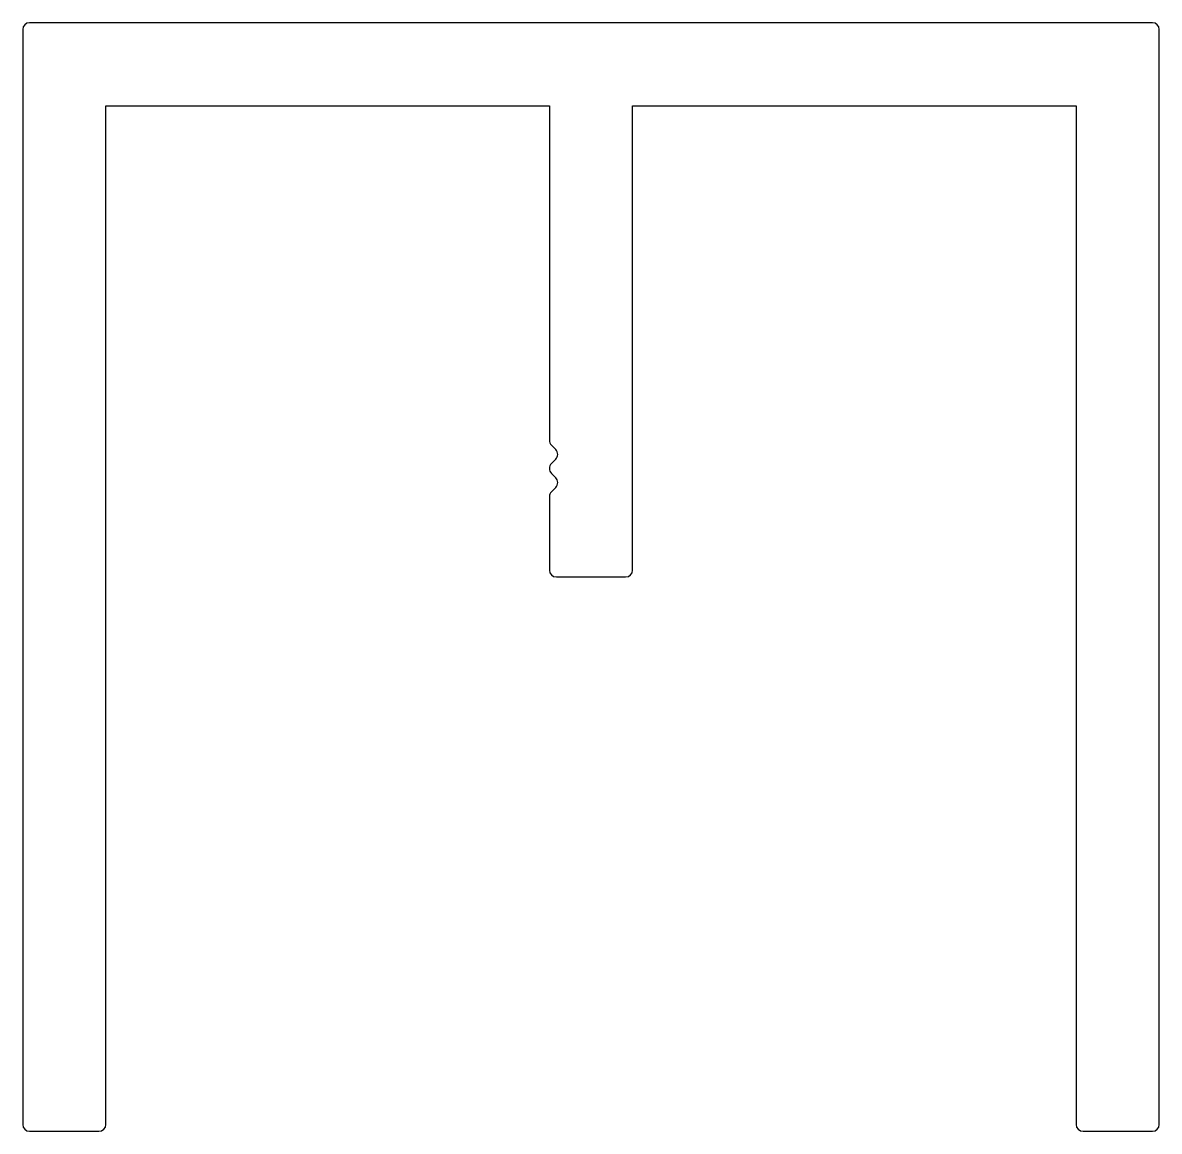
# Model space of a CAD drawing. Extents: x 1036.2 to 1077.2, y 686.7 to 726.7.
import ezdxf

# ---------------------------------------------------------------- set-up
doc = ezdxf.new("R2010")
doc.units = 0
doc.layers.add('GRUBA', color=10, linetype='CONTINUOUS')

msp = doc.modelspace()

# ---------------------------------------------------------------- linework, layer by layer
at = {"layer": 'GRUBA', "color": 0}
for p, q in [((1076.982, 726.716), (1036.482, 726.716)), ((1036.232, 726.466), (1036.232, 686.966)), ((1077.232, 686.966), (1077.232, 726.466)), ((1039.232, 686.966), (1039.232, 723.716)), ((1039.232, 723.716), (1055.232, 723.716)), ((1055.232, 723.716), (1055.232, 711.65)), ((1058.232, 706.966), (1058.232, 723.716)), ((1058.232, 723.716), (1074.232, 723.716)), ((1074.232, 723.716), (1074.232, 686.966)), ((1055.305, 711.473), (1055.461, 711.318)), ((1055.461, 710.964), (1055.305, 710.809)), ((1055.305, 710.455), (1055.461, 710.299)), ((1055.461, 709.946), (1055.305, 709.79)), ((1055.232, 709.614), (1055.232, 706.966)), ((1055.482, 706.716), (1057.982, 706.716)), ((1036.482, 686.716), (1038.982, 686.716)), ((1074.482, 686.716), (1076.982, 686.716))]:
    msp.add_line(p, q, dxfattribs=at)
for centre, start, end in [((1036.482, 726.466), 90, 180), ((1076.982, 726.466), 0, 90), ((1055.482, 711.65), 180, 225), ((1055.284, 711.141), 315, 45), ((1055.482, 710.632), 135, 225), ((1055.284, 710.123), 315, 45), ((1055.482, 709.614), 135, 180), ((1055.482, 706.966), 180, 270), ((1057.982, 706.966), 270, 0), ((1036.482, 686.966), 180, 270), ((1038.982, 686.966), 270, 0), ((1074.482, 686.966), 180, 270), ((1076.982, 686.966), 270, 0)]:
    msp.add_arc(centre, 0.25, start, end, dxfattribs=at)

doc.saveas('drawing.dxf')
